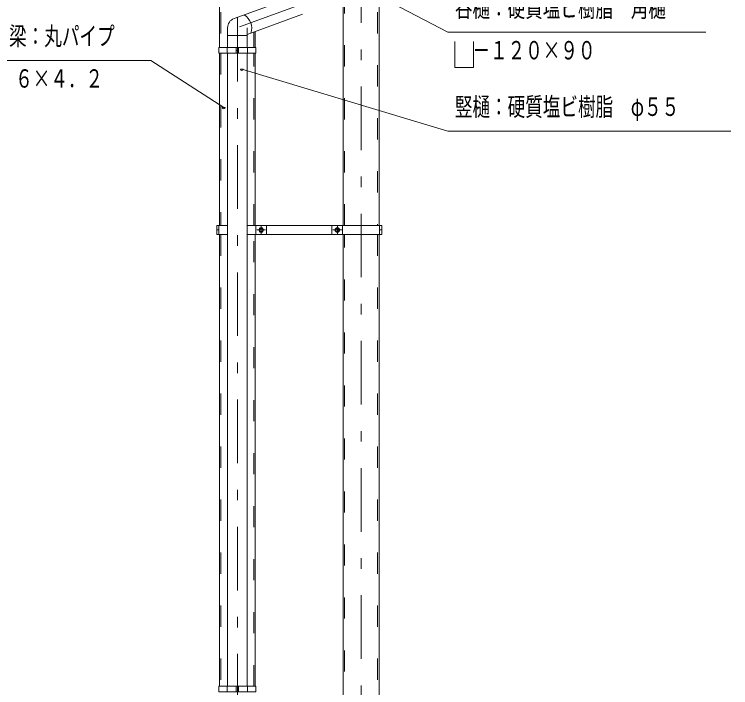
# Model space of a CAD drawing. Units: millimetres, scale not verified. Extents: x -34836 to 34836, y -16800 to 16800.
# Drawn here: x 18567 to 26670, y 2810 to 10433 of the extents above; entities that cross this region are included whole.
import ezdxf
from ezdxf.enums import TextEntityAlignment as Align

# ---------------------------------------------------------------- set-up
doc = ezdxf.new("R2010")
doc.units = ezdxf.units.MM
doc.header["$LTSCALE"] = 60
doc.linetypes.add('USER2', pattern=[10, 4, -6])
doc.linetypes.add('USER3', pattern=[24, 12, -5, 2, -5])
for name, color, linetype, lineweight in [('0-6_2-02BOLD', 7, 'Continuous', 18), ('0-7_2-12HIDDEN', 3, 'USER2', 18), ('0-8_2-22CENTER', 3, 'USER3', 18), ('0-A_2-52DIM', 3, 'Continuous', 18)]:
    doc.layers.add(name, color=color, linetype=linetype, lineweight=lineweight)
doc.styles.add('ＭＳ ゴシック', font='')
doc.styles.get('ＭＳ ゴシック').set_extended_font_data('MS Gothic')

msp = doc.modelspace()

# ---------------------------------------------------------------- linework, layer by layer
at = {"layer": '0-6_2-02BOLD'}
for p, q in [((20886.91, 11055.89), (20886.91, 10055.89)), ((22286.9, 11055.89), (22286.9, 8043.89)), ((22693.3, 8043.89), (22693.3, 11055.89)), ((21052.48, 10385.2), (21752.48, 10640.02)), ((21200.09, 10204.86), (21827.74, 10433.29)), ((20980.09, 10055.89), (20980.09, 10281.84)), ((21200.09, 10281.84), (21200.09, 10055.89)), ((21293.31, 10055.89), (21293.31, 10238.79)), ((20980.08, 10192.05), (21200.09, 10192.05)), ((20973.69, 9991.89), (20973.69, 10055.89)), ((21077.9, 9991.89), (21077.9, 10055.89)), ((21102.3, 10055.89), (21102.3, 9991.89)), ((21206.48, 10055.89), (21206.48, 9991.89)), ((20886.91, 9991.89), (20886.91, 8043.89)), ((20980.09, 2826.27), (20980.09, 9991.89)), ((21077.9, 10023.89), (21102.3, 10023.89)), ((21200.13, 9991.89), (21200.13, 2826.27)), ((21293.31, 8043.89), (21293.31, 9991.89)), ((20880.5, 8043.89), (20880.5, 7939.89)), ((22724.1, 8043.89), (21200.13, 8043.89)), ((21299.7, 7939.89), (21299.7, 8043.89)), ((21419.7, 7939.89), (21419.7, 8043.89)), ((22160.51, 8043.89), (22160.51, 7939.89)), ((22280.5, 8043.89), (22280.5, 7939.89)), ((22699.71, 7939.89), (22699.71, 8043.89)), ((20880.5, 7991.9), (20856.09, 7991.9)), ((22724.1, 7991.9), (22699.71, 7991.9)), ((20886.91, 7939.89), (20886.91, 2826.27)), ((21293.31, 2826.28), (21293.31, 7939.89)), ((22286.9, 7939.89), (22286.9, 1791.89)), ((22693.3, 1791.89), (22693.3, 7939.89)), ((20973.68, 2826.27), (20973.68, 2762.28)), ((21077.9, 2826.28), (21077.9, 2762.28)), ((21102.3, 2762.28), (21102.3, 2826.28)), ((21206.46, 2826.27), (21206.46, 2762.28))]:
    msp.add_line(p, q, dxfattribs=at)
for points in [[(21299.69, 9991.89), (20880.5, 9991.89), (20880.5, 10055.89), (21299.69, 10055.89)], [(21379.21, 8003.43), (21359.19, 8014.99), (21339.21, 8003.43), (21339.21, 7980.35), (21359.19, 7968.8), (21379.21, 7980.35)], [(22241.01, 8003.43), (22221, 8014.99), (22201, 8003.43), (22201, 7980.35), (22221, 7968.8), (22241.01, 7980.35)], [(21299.69, 2762.28), (21299.69, 2826.27), (20880.5, 2826.27), (20880.5, 2762.28)]]:
    msp.add_lwpolyline(points, close=True, dxfattribs=at)
for points in [[(20980.09, 8043.89), (20856.09, 8043.89), (20856.09, 7939.89), (20980.09, 7939.89)], [(21200.13, 7939.89), (22724.1, 7939.89), (22724.1, 8043.89)]]:
    msp.add_lwpolyline(points, dxfattribs=at)
for centre, radius in [((21359.19, 7991.9), 25), ((21359.19, 7991.9), 19.6), ((22221, 7991.9), 25), ((22221, 7991.9), 19.6)]:
    msp.add_circle(centre, radius, dxfattribs=at)
for centre, radius, start, end in [((21090.11, 10281.84), 110, 110.00227, 180), ((21074.9, 10276.33), 177.08, 341.60916, 58.39586)]:
    msp.add_arc(centre, radius, start, end, dxfattribs=at)
at = {"layer": '0-7_2-12HIDDEN'}
for p, q in [((20903.7, 11055.89), (20903.7, 10055.89)), ((22303.71, 8043.89), (22303.71, 11055.89)), ((22676.5, 11055.89), (22676.5, 8043.89)), ((21276.5, 10055.89), (21276.5, 10232.67)), ((20903.7, 9991.89), (20903.7, 8043.89)), ((21276.5, 8043.89), (21276.5, 9991.89)), ((20903.7, 7939.89), (20903.7, 2826.27)), ((21276.5, 2826.28), (21276.5, 7939.89)), ((22303.71, 1791.89), (22303.71, 7939.89)), ((22676.5, 7939.89), (22676.5, 1791.89))]:
    msp.add_line(p, q, dxfattribs=at)
at = {"layer": '0-8_2-22CENTER'}
for p, q in [((21090.1, -1848.11), (21090.1, 11055.89)), ((22490.11, 11055.89), (22490.11, -1848.11)), ((21359.19, 7941.89), (21359.19, 8041.88)), ((22221, 7941.89), (22221, 8041.88)), ((21309.19, 7991.9), (21409.21, 7991.9)), ((22171, 7991.9), (22271, 7991.9))]:
    msp.add_line(p, q, dxfattribs=at)
msp.add_lwpolyline([(21790.11, 11223.07), (21790.11, 10536.65), (21090.1, 10281.84)], dxfattribs=at)
at = {"layer": '0-A_2-52DIM'}
for p, q in [((23550.12, 10126.19), (23550.12, 9831.88)), ((21156.16, 9812.72), (21124.16, 9812.72)), ((20951.35, 9377.56), (20919.35, 9377.56))]:
    msp.add_line(p, q, dxfattribs=at)
for points in [[(26390.13, 10231.88), (23470.12, 10231.88), (22044.35, 10977.1)], [(23550.12, 9831.88), (23760.75, 9831.88), (23760.75, 10126.19)], [(17630.1, 9911.89), (20110.1, 9911.89), (20935.35, 9377.56)], [(21140.16, 9812.72), (23470.12, 9111.88), (26670.13, 9111.88)]]:
    msp.add_lwpolyline(points, dxfattribs=at)
for centre in [(21140.16, 9812.72), (20935.35, 9377.56)]:
    msp.add_arc(centre, 16, 180, 0, dxfattribs=at)

# ---------------------------------------------------------------- texts
at = {"layer": '0-A_2-52DIM', "color": 7, "style": 'ＭＳ ゴシック', "width": 0.7}
for s, p in [('谷樋：硬質塩ビ樹脂\u3000角樋', (23550.12, 10340.31)), ('柱・梁：丸パイプ', (18110.1, 10020.32)), ('\u3000－１２０×９０', (23550.12, 9860.3)), ('φ１０１．６×４．２', (17630.1, 9540.31)), ('竪樋：硬質塩ビ樹脂\u3000φ５５', (23550.12, 9220.3))]:
    msp.add_text(s, height=208.4, dxfattribs=at).set_placement(p, align=Align.BOTTOM_LEFT)

doc.saveas('drawing.dxf')
